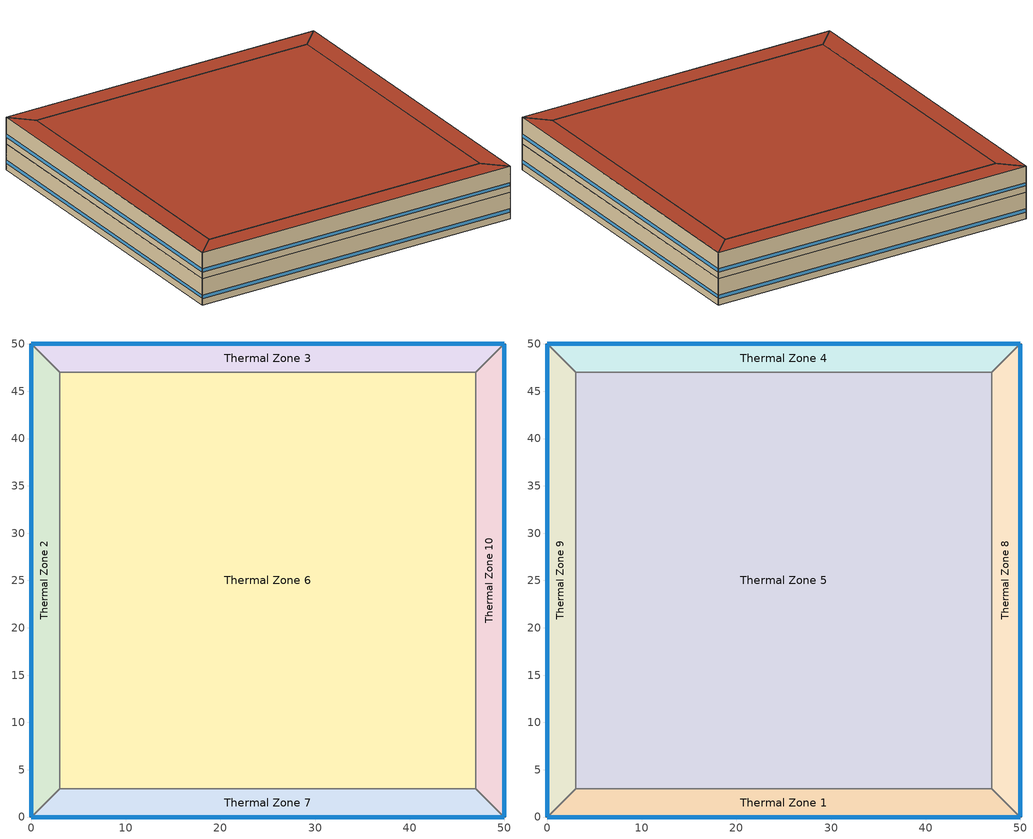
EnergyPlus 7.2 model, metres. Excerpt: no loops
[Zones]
Thermal Zone 2
 floor ground (000_ExtSlabCarpet_4in_ClimateZone 1-8): 0,0 0,50 3,47 3,3 z0
 wall outside (ASHRAE_189.1-2009_ExtWall_SteelFrame_ClimateZone 4-8): 0,50 0,0 z0:4
 wall to Thermal Zone 3 (000_Interior Wall): 3,47 0,50 z0:4
 wall to Thermal Zone 6 (000_Interior Wall): 3,3 3,47 z0:4
 wall to Thermal Zone 7 (000_Interior Wall): 0,0 3,3 z0:4
 window (ASHRAE_189.1-2009_ExtWindow_ClimateZone 4-5): 0,49.97 0,0.03 z1:1.52
Thermal Zone 7
 floor ground (000_ExtSlabCarpet_4in_ClimateZone 1-8): 50,0 0,0 3,3 47,3 z0
 wall outside (ASHRAE_189.1-2009_ExtWall_SteelFrame_ClimateZone 4-8): 0,0 50,0 z0:4
 wall to Thermal Zone 10 (000_Interior Wall): 50,0 47,3 z0:4
 wall to Thermal Zone 6 (000_Interior Wall): 47,3 3,3 z0:4
 window (ASHRAE_189.1-2009_ExtWindow_ClimateZone 4-5): 0.03,0 49.97,0 z1:1.52
Thermal Zone 10
 floor ground (000_ExtSlabCarpet_4in_ClimateZone 1-8): 50,50 50,0 47,3 47,47 z0
 wall outside (ASHRAE_189.1-2009_ExtWall_SteelFrame_ClimateZone 4-8): 50,0 50,50 z0:4
 wall to Thermal Zone 3 (000_Interior Wall): 50,50 47,47 z0:4
 wall to Thermal Zone 6 (000_Interior Wall): 47,47 47,3 z0:4
 window (ASHRAE_189.1-2009_ExtWindow_ClimateZone 4-5): 50,0.03 50,49.97 z1:1.52
Thermal Zone 3
 floor ground (000_ExtSlabCarpet_4in_ClimateZone 1-8): 0,50 50,50 47,47 3,47 z0
 wall outside (ASHRAE_189.1-2009_ExtWall_SteelFrame_ClimateZone 4-8): 50,50 0,50 z0:4
 wall to Thermal Zone 6 (000_Interior Wall): 3,47 47,47 z0:4
 window (ASHRAE_189.1-2009_ExtWindow_ClimateZone 4-5): 49.97,50 0.03,50 z1:1.52
Thermal Zone 6
 floor ground (000_ExtSlabCarpet_4in_ClimateZone 1-8): 3,3 3,47 47,47 47,3 z0
Thermal Zone 4
 floor to Thermal Zone 3 (000_Interior Floor): 0,50 50,50 47,47 3,47 z4
 wall outside (ASHRAE_189.1-2009_ExtWall_SteelFrame_ClimateZone 4-8): 50,50 0,50 z4:8
 wall to Thermal Zone 5 (000_Interior Wall): 3,47 47,47 z4:8
 wall to Thermal Zone 8 (000_Interior Wall): 47,47 50,50 z4:8
 wall to Thermal Zone 9 (000_Interior Wall): 0,50 3,47 z4:8
 window (ASHRAE_189.1-2009_ExtWindow_ClimateZone 4-5): 49.97,50 0.03,50 z5:5.52
 roof outside (ASHRAE_189.1-2009_ExtRoof_IEAD_ClimateZone 2-5): 3,47 47,47 50,50 0,50 z8
Thermal Zone 9
 floor to Thermal Zone 2 (000_Interior Floor): 0,0 0,50 3,47 3,3 z4
 wall outside (ASHRAE_189.1-2009_ExtWall_SteelFrame_ClimateZone 4-8): 0,50 0,0 z4:8
 wall to Thermal Zone 5 (000_Interior Wall): 3,3 3,47 z4:8
 wall to Thermal Zone 1 (000_Interior Wall): 0,0 3,3 z4:8
 window (ASHRAE_189.1-2009_ExtWindow_ClimateZone 4-5): 0,49.97 0,0.03 z5:5.52
 roof outside (ASHRAE_189.1-2009_ExtRoof_IEAD_ClimateZone 2-5): 3,3 3,47 0,50 0,0 z8
Thermal Zone 1
 floor to Thermal Zone 7 (000_Interior Floor): 50,0 0,0 3,3 47,3 z4
 wall outside (ASHRAE_189.1-2009_ExtWall_SteelFrame_ClimateZone 4-8): 0,0 50,0 z4:8
 wall to Thermal Zone 8 (000_Interior Wall): 50,0 47,3 z4:8
 wall to Thermal Zone 5 (000_Interior Wall): 47,3 3,3 z4:8
 window (ASHRAE_189.1-2009_ExtWindow_ClimateZone 4-5): 0.03,0 49.97,0 z5:5.52
 roof outside (ASHRAE_189.1-2009_ExtRoof_IEAD_ClimateZone 2-5): 47,3 3,3 0,0 50,0 z8
Thermal Zone 5
 floor to Thermal Zone 6 (000_Interior Floor): 3,3 3,47 47,47 47,3 z4
 wall to Thermal Zone 8 (000_Interior Wall): 47,3 47,47 z4:8
 roof outside (ASHRAE_189.1-2009_ExtRoof_IEAD_ClimateZone 2-5): 47,3 47,47 3,47 3,3 z8
Thermal Zone 8
 floor to Thermal Zone 10 (000_Interior Floor): 50,50 50,0 47,3 47,47 z4
 wall outside (ASHRAE_189.1-2009_ExtWall_SteelFrame_ClimateZone 4-8): 50,0 50,50 z4:8
 window (ASHRAE_189.1-2009_ExtWindow_ClimateZone 4-5): 50,0.03 50,49.97 z5:5.52
 roof outside (ASHRAE_189.1-2009_ExtRoof_IEAD_ClimateZone 2-5): 47,47 47,3 50,0 50,50 z8
[Site:Location]
Chicago Ohare Intl Ap_IL_USA Design_Conditions: Latitude {deg}=41.98; Longitude {deg}=-87.92; Time Zone {hr}=-6; Elevation {m}=201
[SizingPeriod:DesignDay] Day of Month=21; Dry-Bulb Temperature Range Modifier Type=DefaultMultipliers; Barometric Pressure {Pa}=98934; Rain Indicator=No; Snow Indicator=No; Daylight Saving Time Indicator=No
Name | Month | Day Type | Maximum Dry-Bulb Temperature {C} | Daily Dry-Bulb Temperature Range {deltaC} | Humidity Condition Type | Wetbulb or DewPoint at Maximum Dry-Bulb {C} | Wind Speed {m/s} | Wind Direction {deg} | Solar Model Indicator | Sky Clearness | ASHRAE Clear Sky Optical Depth for Beam Irradiance (taub) | ASHRAE Clear Sky Optical Depth for Diffuse Irradiance (taud) | Enthalpy at Maximum Dry-Bulb {J/kg}
Chicago Ohare Intl Ap Ann Htg 99% Condns DB | 1 | WinterDesignDay | -16.6 | 0 | Wetbulb | -16.6 | 4.9 | 270 | ASHRAEClearSky | 0
Chicago Ohare Intl Ap Ann Clg 2% Condns DB=>MWB | 7 | SummerDesignDay | 30.1 | 10.5 | Wetbulb | 22.1 | 5.2 | 230 | ASHRAETau |  | 0.455 | 2.05
Chicago Ohare Intl Ap Ann Hum_n 99% Condns DP=>MCDB | 1 | WinterDesignDay | -15.7 | 0 | Dewpoint | -22.1 | 4.9 | 270 | ASHRAEClearSky | 0
Chicago Ohare Intl Ap Ann Clg 2% Condns Enth=>MDB | 7 | SummerDesignDay | 28.2 | 10.5 | Enthalpy |  | 5.2 | 230 | ASHRAETau |  | 0.455 | 2.05 | 70900
[Building]
Building 1
[Material] Thermal Absorptance=0.9
Name | Roughness | Thickness {m} | Conductivity {W/m-K} | Density {kg/m3} | Specific Heat {J/kg-K} | Solar Absorptance | Visible Absorptance
Roof Membrane | VeryRough | 0.0095 | 0.16 | 1121.29 | 1460 | 0.7 | 0.7
000_F16 Acoustic tile | MediumSmooth | 0.0191 | 0.06 | 368 | 590 | 0.7 | 0.7
MAT-CC05 4 HW CONCRETE | Rough | 0.1016 | 1.311 | 2240 | 836.8 | 0.7 | 0.7
Wall Insulation [39] | MediumRough | 0.1184 | 0.045 | 265 | 836.8 | 0.7 | 0.7
Metal Decking | MediumSmooth | 0.0015 | 45.006 | 7680 | 418.4 | 0.7 | 0.3
1/2IN Gypsum | Smooth | 0.0127 | 0.16 | 784.9 | 830 | 0.92 | 0.92
000_G01a 19mm gypsum board | MediumSmooth | 0.019 | 0.16 | 800 | 1090 | 0.7 | 0.7
000_M11 100mm lightweight concrete | MediumRough | 0.1016 | 0.53 | 1280 | 840 | 0.7 | 0.7
Roof Insulation [21] | MediumRough | 0.2105 | 0.049 | 265 | 836.8 | 0.7 | 0.7
[Material:AirGap]
Name | Thermal Resistance {m2-K/W}
000_F05 Ceiling air space resistance | 0.18
000_F04 Wall air space resistance | 0.15
[Material:NoMass] Thermal Absorptance=0.9; Solar Absorptance=0.7
Name | Roughness | Thermal Resistance {m2-K/W} | Visible Absorptance
MAT-SHEATH | Rough | 0.3626 | 0.7
CP02 CARPET PAD | VeryRough | 0.2165 | 0.8
[WindowMaterial:Glazing]
Theoretical Glass [207]: Optical Data Type=SpectralAverage; Thickness {m}=0.003; Solar Transmittance at Normal Incidence=0.3311; Front Side Solar Reflectance at Normal Incidence=0.6189; Back Side Solar Reflectance at Normal Incidence=0.6189; Visible Transmittance at Normal Incidence=0.44; Front Side Visible Reflectance at Normal Incidence=0.51; Back Side Visible Reflectance at Normal Incidence=0.51; Infrared Transmittance at Normal Incidence=0; Front Side Infrared Hemispherical Emissivity=0.9; Back Side Infrared Hemispherical Emissivity=0.9; Conductivity {W/m-K}=0.0133; Dirt Correction Factor for Solar and Visible Transmittance=1; Solar Diffusing=No
[Construction]
ASHRAE_189.1-2009_ExtRoof_IEAD_ClimateZone 2-5: Roof Membrane, Roof Insulation [21], Metal Decking
000_ExtSlabCarpet_4in_ClimateZone 1-8: MAT-CC05 4 HW CONCRETE, CP02 CARPET PAD
ASHRAE_189.1-2009_ExtWindow_ClimateZone 4-5: Theoretical Glass [207]
000_Interior Wall: 000_G01a 19mm gypsum board, 000_F04 Wall air space resistance, 000_G01a 19mm gypsum board
ASHRAE_189.1-2009_ExtWall_SteelFrame_ClimateZone 4-8: MAT-SHEATH, Wall Insulation [39], 1/2IN Gypsum
000_Interior Floor: 000_F16 Acoustic tile, 000_F05 Ceiling air space resistance, 000_M11 100mm lightweight concrete
[AvailabilityManager:Scheduled]
Name | Schedule
AvailabilityManager:Scheduled {51344673-b10a-46a2-a007-b5dc18f0e43a} | Schedule:Compact {e38041fc-e710-4518-86a2-0e72d900f03a}
AvailabilityManager:Scheduled {1d8aea32-ab8a-4f58-b267-eaf0c74bd9b1} | Schedule:Compact {a4cd7fdf-33bd-4351-8abe-01ce61efa7b8}
[Zone]
Thermal Zone 4; Thermal Zone 2; Thermal Zone 7; Thermal Zone 9; Thermal Zone 10; Thermal Zone 1; Thermal Zone 3; Thermal Zone 6; Thermal Zone 5; Thermal Zone 8
[Schedule:Compact]
Schedule:Compact {e38041fc-e710-4518-86a2-0e72d900f03a}; Schedule:Compact {a4cd7fdf-33bd-4351-8abe-01ce61efa7b8}: Through: 12/31, For: AllDays, Until: 24:00, 1
